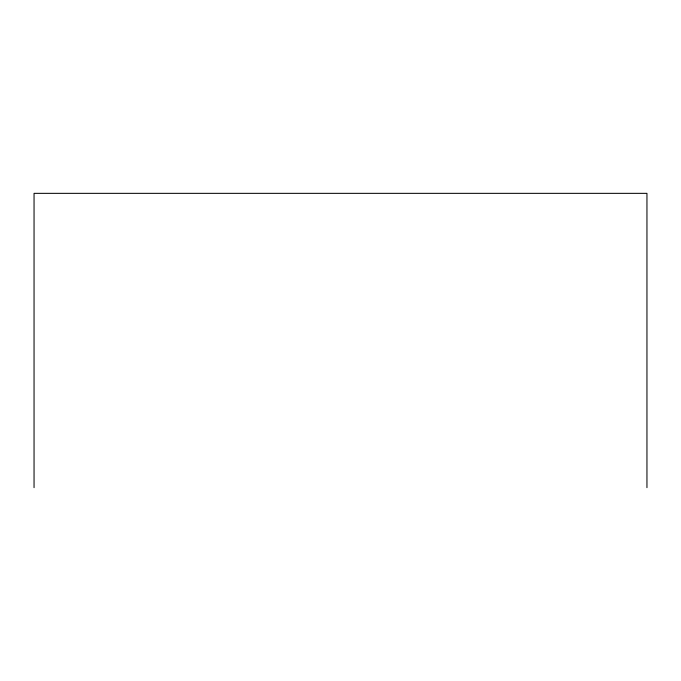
<?xml version="1.0" encoding="UTF-8"?>
<svg xmlns="http://www.w3.org/2000/svg" width="681" height="681" viewBox="0 0 681 681"><rect width="100%" height="100%" fill="white"/><g stroke="black" fill="none" stroke-linecap="round" stroke-linejoin="round"><path stroke-width="1.02" d="M646.95 487.656L646.95 193.344L34.05 193.344L34.05 487.656"/></g></svg>
